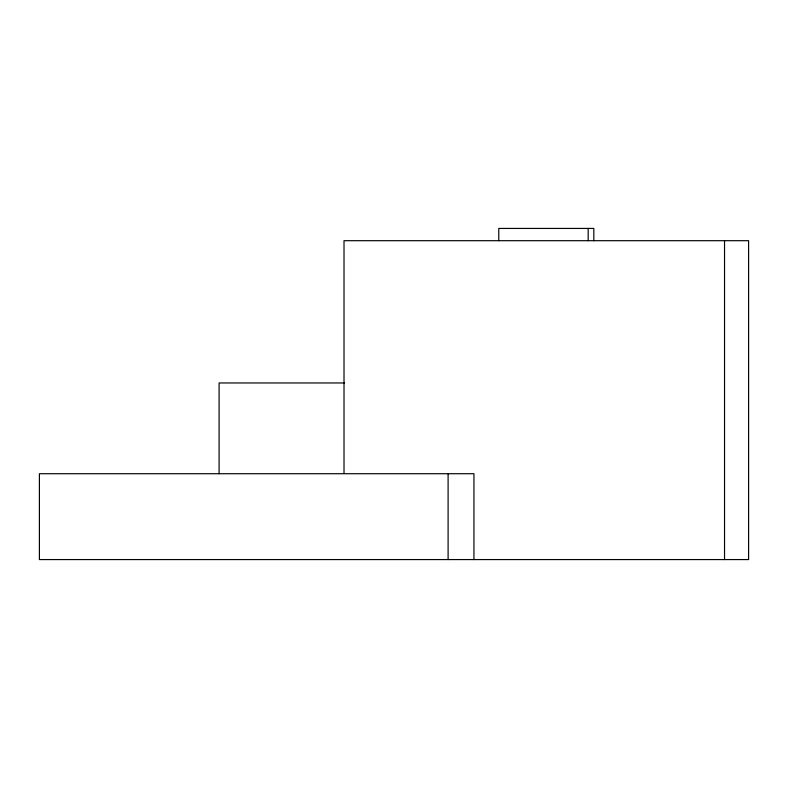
<?xml version="1.0" encoding="UTF-8"?>
<svg xmlns="http://www.w3.org/2000/svg" width="788" height="788" viewBox="0 0 788 788"><rect width="100%" height="100%" fill="white"/><g stroke="black" fill="none" stroke-linecap="round" stroke-linejoin="round"><path stroke-width="1.18" d="M344.484 382.958L219.103 382.958L219.103 473.716M724.536 240.695L724.536 559.569M593.827 240.695L593.827 228.431L498.774 228.431L498.774 240.695M588.173 228.431L588.173 240.695M473.943 559.569L473.943 473.716L39.4 473.716L39.4 559.569L748.6 559.569L748.6 240.695L344.011 240.695L344.011 473.391M448.106 473.716L448.106 559.569"/></g></svg>
